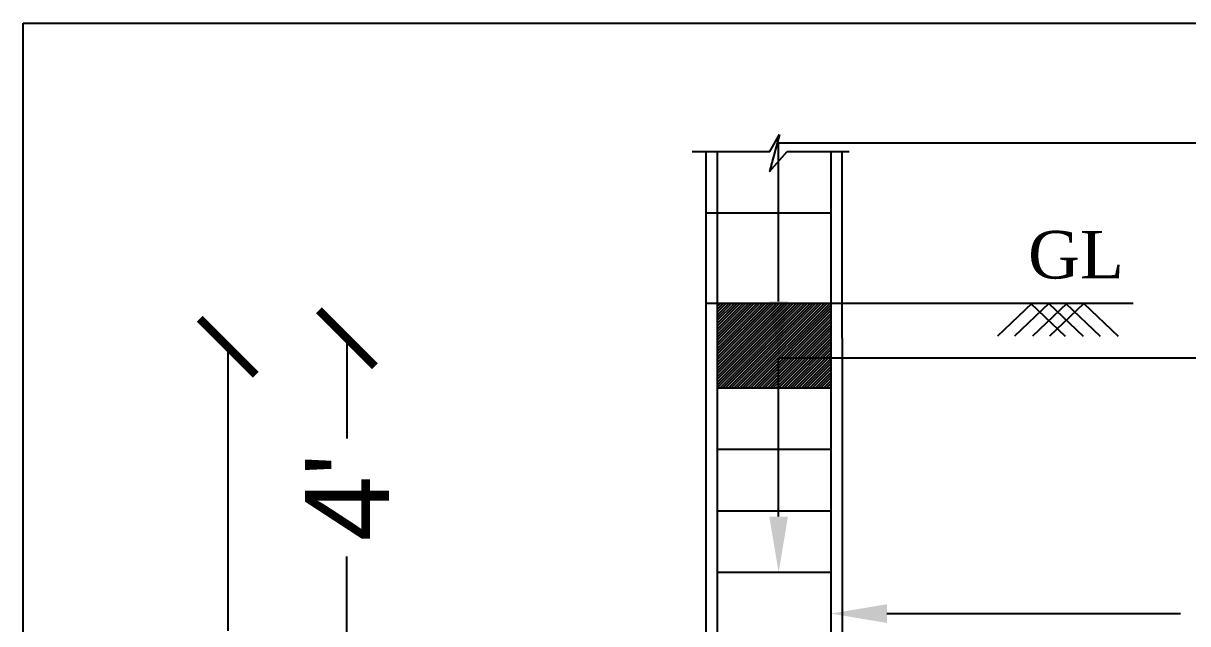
# Model space of a CAD drawing. Header units: metres. Extents: x 33037 to 86814, y -4407 to 25.
# Drawn here: x 86671.43 to 86677.77, y -4161.53 to -4158.26 of the extents above; entities that cross this region are included whole.
import ezdxf

# ---------------------------------------------------------------- set-up
doc = ezdxf.new("R2010")
doc.units = ezdxf.units.M
doc.header["$MEASUREMENT"] = 0
doc.styles.add('PRS', font='pala.ttf')
doc.styles.add('STYLE1', font='arial.ttf')

# ---------------------------------------------------------------- blocks, each defined once
blk = doc.blocks.new('_ArchTick')
at = {"color": 0, "linetype": 'ByBlock', "const_width": 0.15}
blk.add_lwpolyline([(-0.5, -0.5), (0.5, 0.5)], dxfattribs=at)

msp = doc.modelspace()

# ---------------------------------------------------------------- linework, layer by layer
for p, q in [((86671.42663, -4158.26112), (86681.91307, -4158.26112)), ((86671.42663, -4173.48339), (86671.42663, -4158.26112)), ((86675.54577, -4158.86601), (86675.49001, -4159.06831)), ((86675.49295, -4158.95983), (86675.54577, -4158.86601)), ((86675.07019, -4158.95983), (86675.49295, -4158.95983)), ((86675.14388, -4158.96454), (86675.14388, -4161.70964)), ((86675.20582, -4158.96454), (86675.20582, -4162.95885)), ((86675.49001, -4159.06831), (86675.58685, -4158.95983)), ((86675.58685, -4158.95983), (86675.92488, -4158.95983)), ((86675.82516, -4158.96454), (86675.82516, -4162.95885)), ((86675.8871, -4159.97548), (86675.8871, -4158.96454)), ((86675.82516, -4159.2942), (86675.14388, -4159.2942)), ((86677.4722, -4159.78653), (86675.14388, -4159.78653)), ((86676.91964, -4159.78653), (86676.73303, -4159.96372)), ((86677.01241, -4159.78653), (86676.8258, -4159.96372)), ((86676.91449, -4159.78653), (86677.10109, -4159.96372)), ((86677.11033, -4159.78653), (86676.92372, -4159.96372)), ((86677.01241, -4159.78653), (86677.19901, -4159.96372)), ((86677.20309, -4159.78653), (86677.01649, -4159.96372)), ((86677.10517, -4159.78653), (86677.29178, -4159.96372)), ((86677.20309, -4159.78653), (86677.3897, -4159.96372)), ((86675.8871, -4159.97548), (86675.8871, -4161.70964)), ((86675.82516, -4160.24799), (86675.20582, -4160.24799)), ((86675.82516, -4160.58243), (86675.20582, -4160.58243)), ((86675.82516, -4160.91688), (86675.20582, -4160.91688)), ((86675.82516, -4161.25132), (86675.20582, -4161.25132))]:
    msp.add_line(p, q)
at = {"linetype": 'Continuous'}
for p, q in [((86675.20582, -4159.78857), (86675.20786, -4159.78653)), ((86675.20582, -4159.80384), (86675.22313, -4159.78653)), ((86675.20582, -4159.81911), (86675.2384, -4159.78653)), ((86675.20582, -4159.83438), (86675.25367, -4159.78653)), ((86675.20582, -4159.84964), (86675.26893, -4159.78653)), ((86675.20582, -4159.86491), (86675.2842, -4159.78653)), ((86675.20582, -4159.88018), (86675.29947, -4159.78653)), ((86675.20582, -4159.89545), (86675.31474, -4159.78653)), ((86675.20582, -4159.91072), (86675.33001, -4159.78653)), ((86675.20582, -4159.92598), (86675.34527, -4159.78653)), ((86675.20582, -4159.94125), (86675.36054, -4159.78653)), ((86675.20582, -4159.95652), (86675.37581, -4159.78653)), ((86675.20582, -4159.97179), (86675.39108, -4159.78653)), ((86675.20582, -4159.98705), (86675.40634, -4159.78653)), ((86675.20582, -4160.00232), (86675.42161, -4159.78653)), ((86675.20582, -4160.01759), (86675.43688, -4159.78653)), ((86675.20582, -4160.03286), (86675.45215, -4159.78653)), ((86675.20582, -4160.04813), (86675.46742, -4159.78653)), ((86675.20582, -4160.06339), (86675.48268, -4159.78653)), ((86675.20582, -4160.07866), (86675.49795, -4159.78653)), ((86675.20582, -4160.09393), (86675.51322, -4159.78653)), ((86675.20582, -4160.1092), (86675.52849, -4159.78653)), ((86675.20582, -4160.12446), (86675.54375, -4159.78653)), ((86675.20582, -4160.13973), (86675.55902, -4159.78653)), ((86675.20582, -4160.155), (86675.57429, -4159.78653)), ((86675.20582, -4160.17027), (86675.58956, -4159.78653)), ((86675.20582, -4160.18554), (86675.60483, -4159.78653)), ((86675.20582, -4160.2008), (86675.62009, -4159.78653)), ((86675.20582, -4160.21607), (86675.63536, -4159.78653)), ((86675.20582, -4160.23134), (86675.65063, -4159.78653)), ((86675.20582, -4160.24661), (86675.6659, -4159.78653)), ((86675.21971, -4160.24799), (86675.68116, -4159.78653)), ((86675.23497, -4160.24799), (86675.69643, -4159.78653)), ((86675.25024, -4160.24799), (86675.7117, -4159.78653)), ((86675.26551, -4160.24799), (86675.72697, -4159.78653)), ((86675.28078, -4160.24799), (86675.74224, -4159.78653)), ((86675.29605, -4160.24799), (86675.7575, -4159.78653)), ((86675.31131, -4160.24799), (86675.77277, -4159.78653)), ((86675.32658, -4160.24799), (86675.78804, -4159.78653)), ((86675.34185, -4160.24799), (86675.80331, -4159.78653)), ((86675.35712, -4160.24799), (86675.81857, -4159.78653)), ((86675.37238, -4160.24799), (86675.82516, -4159.79521)), ((86675.38765, -4160.24799), (86675.82516, -4159.81048)), ((86675.40292, -4160.24799), (86675.82516, -4159.82574)), ((86675.41819, -4160.24799), (86675.82516, -4159.84101)), ((86675.43346, -4160.24799), (86675.82516, -4159.85628)), ((86675.44872, -4160.24799), (86675.82516, -4159.87155)), ((86675.46399, -4160.24799), (86675.82516, -4159.88682)), ((86675.47926, -4160.24799), (86675.82516, -4159.90208)), ((86675.49453, -4160.24799), (86675.82516, -4159.91735)), ((86675.5098, -4160.24799), (86675.82516, -4159.93262)), ((86675.52506, -4160.24799), (86675.82516, -4159.94789)), ((86675.54033, -4160.24799), (86675.82516, -4159.96315)), ((86675.5556, -4160.24799), (86675.82516, -4159.97842)), ((86675.57087, -4160.24799), (86675.82516, -4159.99369)), ((86675.58613, -4160.24799), (86675.82516, -4160.00896)), ((86675.6014, -4160.24799), (86675.82516, -4160.02423)), ((86675.61667, -4160.24799), (86675.82516, -4160.03949)), ((86675.63194, -4160.24799), (86675.82516, -4160.05476)), ((86675.64721, -4160.24799), (86675.82516, -4160.07003)), ((86675.66247, -4160.24799), (86675.82516, -4160.0853)), ((86675.67774, -4160.24799), (86675.82516, -4160.10057)), ((86675.69301, -4160.24799), (86675.82516, -4160.11583)), ((86675.70828, -4160.24799), (86675.82516, -4160.1311)), ((86675.72354, -4160.24799), (86675.82516, -4160.14637)), ((86675.73881, -4160.24799), (86675.82516, -4160.16164)), ((86675.75408, -4160.24799), (86675.82516, -4160.1769)), ((86675.76935, -4160.24799), (86675.82516, -4160.19217)), ((86675.78462, -4160.24799), (86675.82516, -4160.20744)), ((86675.79988, -4160.24799), (86675.82516, -4160.22271)), ((86675.81515, -4160.24799), (86675.82516, -4160.23798))]:
    msp.add_line(p, q, dxfattribs=at)
at = {"color": 70}
for p, q in [((86673.18898, -4159.97548), (86673.18898, -4160.5214)), ((86672.54007, -4160.02228), (86672.54007, -4161.56804)), ((86673.18898, -4161.70964), (86673.18898, -4161.16371))]:
    msp.add_line(p, q, dxfattribs=at)
for points in [[(86675.54061, -4159.77542), (86675.54061, -4158.91139), (86677.82123, -4158.91139)], [(86675.54061, -4160.94652), (86675.54061, -4160.08249), (86677.82123, -4160.08249)], [(86676.12996, -4161.47508), (86677.72907, -4161.47508)]]:
    msp.add_lwpolyline(points)
for points in [[(86675.59141, -4159.77542), (86675.54061, -4160.08022), (86675.48981, -4159.77542)], [(86675.59141, -4160.94652), (86675.54061, -4161.25132), (86675.48981, -4160.94652)], [(86676.12996, -4161.52588), (86675.82516, -4161.47508), (86676.12996, -4161.42428)]]:
    msp.add_solid(points)

# ---------------------------------------------------------------- block references
at = {"color": 70, "xscale": 0.3048, "yscale": 0.3048, "zscale": 0.3048, "rotation": 90}
for p in [(86672.54007, -4160.02228), (86673.18898, -4159.97548)]:
    msp.add_blockref('_ArchTick', p, dxfattribs=at)

# ---------------------------------------------------------------- texts
at = {"style": 'PRS'}
msp.add_text('GL', height=0.259103, dxfattribs=at).set_placement((86676.8993, -4159.65049))
at = {"color": 141, "insert": (86673.18898, -4160.84256), "char_height": 0.4572, "attachment_point": 5, "rotation": 90, "style": 'STYLE1'}
msp.add_mtext("\\A1;4'", dxfattribs=at)

doc.saveas('drawing.dxf')
